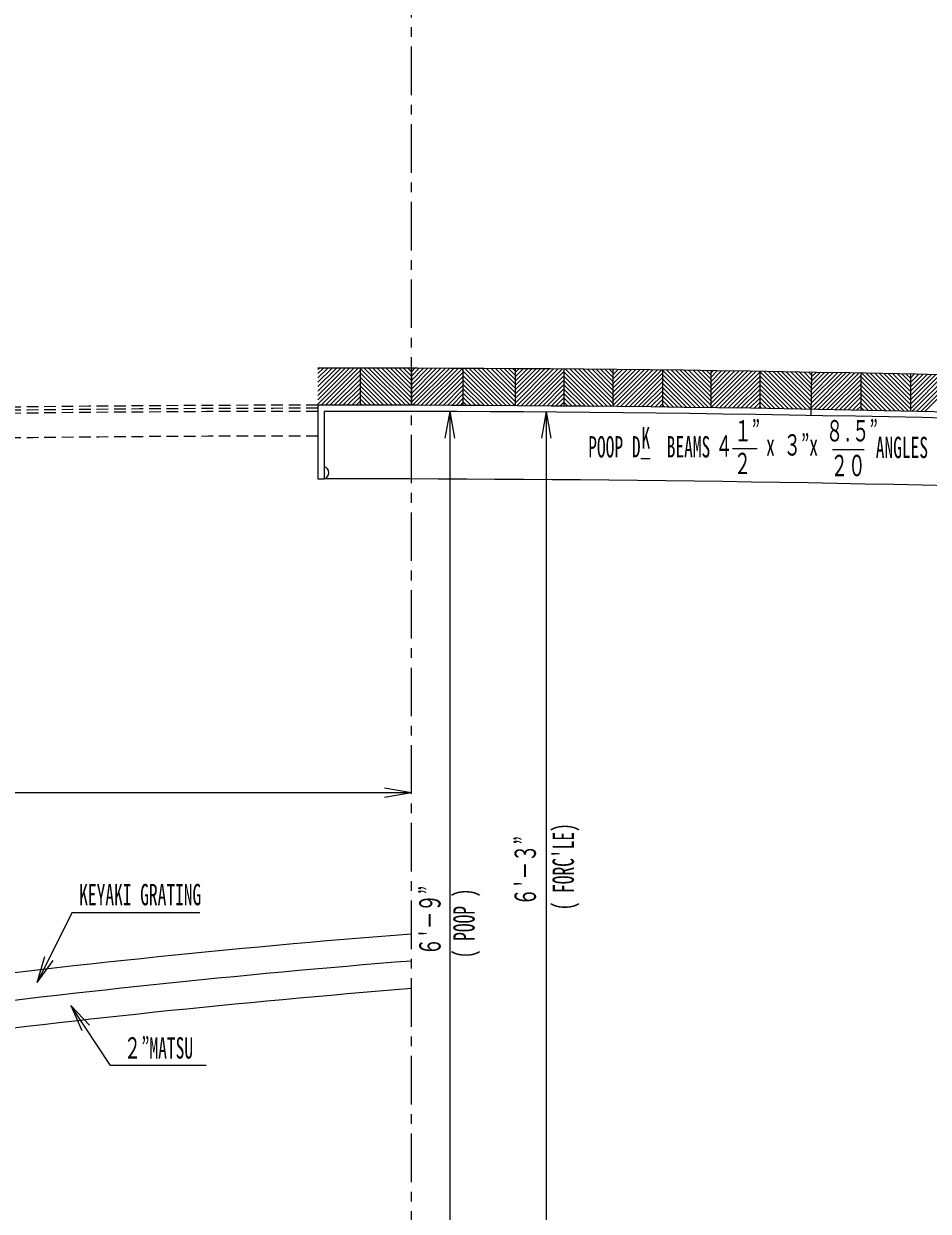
# Model space of a CAD drawing. Units: millimetres, scale not verified. Extents: x -8222 to 8222, y -5815 to 5815.
# Drawn here: x -1087 to 777, y 921 to 3368 of the extents above; entities that cross this region are included whole.
import ezdxf
from ezdxf.enums import TextEntityAlignment as Align

# ---------------------------------------------------------------- set-up
doc = ezdxf.new("R2010")
doc.units = ezdxf.units.MM
doc.header["$LTSCALE"] = 20
doc.linetypes.add('CHAIN1', pattern=[8, 5, -1, 1, -1])
doc.linetypes.add('DASHED1', pattern=[1.8, 1.2, -0.6])
for name, color, linetype, lineweight in [('0-0_0', 3, 'Continuous', 18), ('0-1_芯', 4, 'CHAIN1', 18), ('0-2_寸法', 2, 'Continuous', 18)]:
    doc.layers.add(name, color=color, linetype=linetype, lineweight=lineweight)
doc.styles.add('ＭＳ ゴシック', font='')
doc.styles.get('ＭＳ ゴシック').set_extended_font_data('MS Gothic')

msp = doc.modelspace()

# ---------------------------------------------------------------- linework, layer by layer
at = {"layer": '0-0_0'}
for p, q in [((-480.7, 2620.56), (-442.53, 2658.73)), ((-480.7, 2611.58), (-433.55, 2658.73)), ((-480.7, 2647.5), (-469.48, 2658.72)), ((-480.7, 2638.52), (-460.5, 2658.72)), ((-480.7, 2629.54), (-451.52, 2658.72)), ((-480.7, 2602.6), (-424.58, 2658.72)), ((-480.7, 2593.62), (-415.6, 2658.72)), ((-480.7, 2584.64), (-406.62, 2658.72)), ((-480.7, 2656.48), (-478.47, 2658.71)), ((-474, 2582.36), (-397.65, 2658.71)), ((-465.01, 2582.36), (-393.82, 2653.56)), ((-456.03, 2582.37), (-393.82, 2644.57)), ((-393.81, 2658.55), (-393.87, 2582.35)), ((-326.82, 2582.26), (-393.82, 2649.26)), ((-317.82, 2582.24), (-393.81, 2658.23)), ((-308.82, 2582.22), (-385.3, 2658.7)), ((-299.81, 2582.2), (-376.31, 2658.69)), ((-290.81, 2582.17), (-367.32, 2658.68)), ((-288.2, 2588.54), (-358.32, 2658.67)), ((-288.2, 2597.52), (-349.33, 2658.65)), ((-288.2, 2606.5), (-340.33, 2658.64)), ((-288.2, 2615.48), (-331.34, 2658.62)), ((-288.2, 2624.47), (-322.34, 2658.6)), ((-288.2, 2633.45), (-313.34, 2658.58)), ((-288.2, 2642.43), (-304.34, 2658.56)), ((-288.2, 2651.41), (-295.34, 2658.54)), ((-288.2, 2658.52), (-288.2, 2582.17)), ((-288.2, 2651.41), (-281.11, 2658.5)), ((-288.2, 2642.43), (-272.16, 2658.48)), ((-288.2, 2633.45), (-263.21, 2658.45)), ((-288.2, 2624.47), (-254.25, 2658.42)), ((-288.2, 2615.49), (-245.3, 2658.39)), ((-288.2, 2606.51), (-236.36, 2658.36)), ((-288.2, 2597.53), (-227.41, 2658.32)), ((-288.2, 2588.55), (-218.46, 2658.29)), ((-285.61, 2582.16), (-209.52, 2658.25)), ((-276.66, 2582.13), (-200.58, 2658.22)), ((-267.71, 2582.11), (-191.64, 2658.18)), ((-258.75, 2582.08), (-182.7, 2658.14)), ((-249.8, 2582.05), (-181.89, 2649.97)), ((-181.89, 2657.98), (-181.89, 2581.78)), ((-110.44, 2581.4), (-181.89, 2652.85)), ((-119.47, 2581.46), (-181.89, 2643.87)), ((-101.4, 2581.35), (-178.17, 2658.12)), ((-92.37, 2581.29), (-169.14, 2658.07)), ((-83.33, 2581.24), (-160.12, 2658.03)), ((-74.39, 2581.28), (-151.09, 2657.98)), ((-74.39, 2590.26), (-142.07, 2657.94)), ((-74.39, 2599.24), (-133.04, 2657.89)), ((-74.39, 2608.22), (-124.01, 2657.84)), ((-74.39, 2617.2), (-114.97, 2657.78)), ((-74.39, 2626.18), (-105.94, 2657.73)), ((-74.39, 2635.16), (-96.91, 2657.68)), ((-74.39, 2644.14), (-87.87, 2657.62)), ((-74.39, 2653.12), (-78.83, 2657.56)), ((-74.39, 2649.7), (-66.61, 2657.48)), ((-74.39, 2640.72), (-57.69, 2657.42)), ((-74.39, 2657.38), (-74.39, 2581.18)), ((-74.39, 2631.73), (-48.77, 2657.36)), ((-74.39, 2622.75), (-39.85, 2657.3)), ((-74.39, 2613.77), (-30.93, 2657.23)), ((-74.39, 2604.79), (-22.02, 2657.17)), ((-74.39, 2595.81), (-13.11, 2657.1)), ((-74.39, 2586.83), (-4.2, 2657.03)), ((-71.09, 2581.16), (4.72, 2656.96)), ((-62.17, 2581.1), (13.62, 2656.89)), ((-53.25, 2581.04), (22.53, 2656.82)), ((-44.33, 2580.97), (26.33, 2651.64)), ((26.33, 2656.63), (26.33, 2580.43)), ((97.72, 2579.79), (26.33, 2651.18)), ((106.79, 2579.7), (29.74, 2656.76)), ((115.86, 2579.61), (38.79, 2656.68)), ((124.93, 2579.52), (47.85, 2656.6)), ((127.11, 2586.33), (56.91, 2656.52)), ((127.11, 2595.31), (65.97, 2656.44)), ((127.11, 2604.29), (75.04, 2656.36)), ((127.11, 2613.27), (84.1, 2656.27)), ((127.11, 2622.25), (93.17, 2656.19)), ((127.11, 2631.23), (102.23, 2656.1)), ((127.11, 2640.21), (111.3, 2656.01)), ((127.11, 2649.19), (120.37, 2655.92)), ((127.11, 2653.63), (129.31, 2655.83)), ((127.11, 2644.65), (138.2, 2655.74)), ((127.11, 2655.7), (127.11, 2579.5)), ((127.11, 2635.67), (147.09, 2655.65)), ((127.11, 2626.69), (155.97, 2655.55)), ((127.11, 2617.71), (164.86, 2655.46)), ((127.11, 2608.73), (173.74, 2655.36)), ((127.11, 2599.75), (182.62, 2655.26)), ((127.11, 2590.77), (191.5, 2655.16)), ((127.11, 2581.79), (200.38, 2655.06)), ((133.73, 2579.43), (209.26, 2654.96)), ((142.62, 2579.34), (218.14, 2654.86)), ((151.51, 2579.25), (227.01, 2654.75)), ((160.39, 2579.15), (229.36, 2648.11)), ((306.67, 2577.39), (229.33, 2654.72)), ((229.36, 2654.57), (229.36, 2578.37)), ((297.57, 2577.51), (229.36, 2645.72)), ((315.77, 2577.27), (238.42, 2654.62)), ((324.88, 2577.14), (247.52, 2654.5)), ((328.7, 2582.3), (256.61, 2654.39)), ((328.7, 2591.28), (265.7, 2654.28)), ((328.7, 2600.26), (274.8, 2654.16)), ((328.7, 2609.24), (283.9, 2654.05)), ((328.7, 2618.22), (292.99, 2653.93)), ((328.7, 2627.2), (302.1, 2653.81)), ((328.7, 2636.18), (311.2, 2653.68)), ((328.7, 2645.16), (320.3, 2653.56)), ((328.7, 2648.67), (333.41, 2653.38)), ((328.7, 2653.3), (328.7, 2577.09)), ((328.7, 2639.69), (342.26, 2653.26)), ((328.7, 2630.71), (351.12, 2653.13)), ((328.7, 2621.73), (359.97, 2653.01)), ((328.7, 2612.75), (368.82, 2652.88)), ((328.7, 2603.77), (377.68, 2652.75)), ((328.7, 2594.79), (386.53, 2652.62)), ((328.7, 2585.81), (395.38, 2652.49)), ((328.95, 2577.09), (404.22, 2652.36)), ((337.81, 2576.97), (413.07, 2652.22)), ((346.67, 2576.84), (421.91, 2652.09)), ((355.52, 2576.72), (429.52, 2650.72)), ((429.52, 2651.82), (429.52, 2575.61)), ((498.14, 2574.51), (429.52, 2643.12)), ((507.27, 2574.35), (429.66, 2651.97)), ((516.41, 2574.2), (438.78, 2651.83)), ((525.55, 2574.04), (447.9, 2651.68)), ((534.69, 2573.88), (457.03, 2651.54)), ((535.04, 2582.51), (466.16, 2651.39)), ((535.19, 2591.33), (475.29, 2651.24)), ((535.35, 2600.16), (484.42, 2651.09)), ((535.5, 2608.99), (493.55, 2650.94)), ((535.65, 2617.81), (502.68, 2650.78)), ((535.81, 2626.64), (511.82, 2650.63)), ((535.96, 2635.47), (520.96, 2650.47)), ((536.12, 2644.29), (530.09, 2650.32)), ((536.22, 2650.06), (534.67, 2561.18)), ((534.93, 2576.52), (607.33, 2648.92)), ((535.09, 2585.66), (598.52, 2649.09)), ((535.25, 2594.8), (589.7, 2649.25)), ((535.41, 2603.94), (580.88, 2649.41)), ((535.57, 2613.08), (572.06, 2649.57)), ((535.73, 2622.22), (563.24, 2649.73)), ((535.89, 2631.36), (554.42, 2649.89)), ((536.05, 2640.5), (545.59, 2650.04)), ((536.21, 2649.64), (536.77, 2650.2)), ((541.16, 2573.77), (616.15, 2648.76)), ((549.98, 2573.61), (624.96, 2648.59)), ((558.81, 2573.45), (633.77, 2648.42)), ((567.63, 2573.3), (637.79, 2643.46)), ((637.79, 2648.2), (637.79, 2571.99)), ((717.78, 2570.39), (639.87, 2648.3)), ((726.96, 2570.2), (649.03, 2648.12)), ((736.13, 2570), (658.19, 2647.94)), ((740.14, 2574.97), (667.35, 2647.76)), ((740.14, 2583.95), (676.51, 2647.58)), ((740.14, 2592.93), (685.67, 2647.4)), ((740.14, 2601.91), (694.84, 2647.21)), ((740.14, 2610.89), (704.01, 2647.03)), ((740.14, 2619.87), (713.18, 2646.84)), ((740.14, 2628.86), (722.35, 2646.65)), ((740.14, 2637.84), (731.52, 2646.46)), ((740.14, 2646.14), (740.14, 2569.92)), ((740.14, 2638.04), (748.2, 2646.1)), ((740.14, 2629.06), (756.99, 2645.92)), ((740.14, 2620.08), (765.78, 2645.73)), ((740.14, 2611.1), (774.57, 2645.54)), ((740.14, 2602.12), (783.36, 2645.35)), ((740.14, 2593.14), (792.15, 2645.15)), ((740.14, 2584.16), (800.93, 2644.96)), ((740.14, 2575.18), (809.72, 2644.76)), ((743.78, 2569.84), (818.5, 2644.56)), ((752.57, 2569.66), (827.28, 2644.37)), ((761.36, 2569.47), (836.06, 2644.17)), ((770.16, 2569.28), (844.84, 2643.97)), ((-447.05, 2582.37), (-393.83, 2635.59)), ((-438.07, 2582.37), (-393.84, 2626.6)), ((-353.8, 2582.31), (-393.84, 2622.34)), ((-335.81, 2582.27), (-393.83, 2640.29)), ((-344.81, 2582.29), (-393.83, 2631.32)), ((-240.85, 2582.02), (-181.89, 2640.99)), ((-231.91, 2581.99), (-181.89, 2632.01)), ((-222.96, 2581.95), (-181.89, 2623.02)), ((-128.5, 2581.51), (-181.89, 2634.89)), ((-137.53, 2581.56), (-181.89, 2625.91)), ((-35.41, 2580.91), (26.33, 2642.66)), ((-26.5, 2580.85), (26.33, 2633.68)), ((-17.59, 2580.78), (26.33, 2624.7)), ((88.66, 2579.88), (26.33, 2642.2)), ((79.59, 2579.96), (26.33, 2633.22)), ((70.53, 2580.04), (26.33, 2624.24)), ((169.28, 2579.06), (229.36, 2639.13)), ((178.16, 2578.96), (229.36, 2630.15)), ((187.04, 2578.86), (229.36, 2621.17)), ((288.47, 2577.63), (229.36, 2636.74)), ((279.37, 2577.75), (229.36, 2627.76)), ((270.27, 2577.86), (229.36, 2618.78)), ((364.38, 2576.59), (429.52, 2641.73)), ((373.23, 2576.46), (429.52, 2632.75)), ((382.08, 2576.33), (429.52, 2623.77)), ((489.01, 2574.66), (429.52, 2634.14)), ((479.88, 2574.81), (429.52, 2625.16)), ((576.45, 2573.14), (637.79, 2634.48)), ((585.27, 2572.98), (637.79, 2625.5)), ((708.61, 2570.58), (637.79, 2641.4)), ((699.45, 2570.76), (637.79, 2632.42)), ((690.28, 2570.95), (637.79, 2623.44)), ((-429.09, 2582.37), (-393.85, 2617.61)), ((-420.11, 2582.37), (-393.85, 2608.62)), ((-411.13, 2582.36), (-393.86, 2599.64)), ((-371.79, 2582.33), (-393.86, 2604.4)), ((-380.78, 2582.34), (-393.86, 2595.42)), ((-362.8, 2582.32), (-393.85, 2613.37)), ((-214.01, 2581.92), (-181.89, 2614.04)), ((-205.07, 2581.88), (-181.89, 2605.06)), ((-196.13, 2581.84), (-181.89, 2596.08)), ((-146.56, 2581.6), (-181.89, 2616.93)), ((-155.58, 2581.65), (-181.89, 2607.95)), ((-164.61, 2581.7), (-181.89, 2598.97)), ((-8.67, 2580.71), (26.33, 2615.72)), ((0.24, 2580.64), (26.33, 2606.74)), ((9.15, 2580.57), (26.33, 2597.76)), ((61.47, 2580.13), (26.33, 2615.26)), ((52.41, 2580.21), (26.33, 2606.28)), ((43.35, 2580.29), (26.33, 2597.3)), ((195.92, 2578.76), (229.36, 2612.19)), ((204.8, 2578.66), (229.36, 2603.21)), ((213.68, 2578.55), (229.36, 2594.23)), ((261.18, 2577.98), (229.36, 2609.8)), ((252.09, 2578.09), (229.36, 2600.82)), ((390.93, 2576.2), (429.52, 2614.79)), ((399.78, 2576.07), (429.52, 2605.81)), ((408.62, 2575.94), (429.52, 2596.83)), ((470.75, 2574.96), (429.52, 2616.18)), ((461.62, 2575.11), (429.52, 2607.2)), ((452.49, 2575.25), (429.52, 2598.22)), ((594.09, 2572.81), (637.79, 2616.52)), ((602.9, 2572.65), (637.79, 2607.54)), ((611.72, 2572.48), (637.79, 2598.56)), ((681.12, 2571.13), (637.79, 2614.46)), ((671.95, 2571.32), (637.79, 2605.48)), ((662.79, 2571.5), (637.79, 2596.5)), ((-480.7, 2582.35), (-480.7, 2430.47)), ((-468, 2569.66), (-468, 2430.47)), ((-402.16, 2582.36), (-393.87, 2590.65)), ((-389.77, 2582.35), (-393.87, 2586.45)), ((-187.19, 2581.8), (-181.89, 2587.1)), ((-173.63, 2581.74), (-181.89, 2589.99)), ((18.05, 2580.5), (26.33, 2588.78)), ((34.29, 2580.36), (26.33, 2588.32)), ((222.55, 2578.45), (229.36, 2585.25)), ((242.99, 2578.2), (229.36, 2591.84)), ((233.9, 2578.31), (229.36, 2582.86)), ((417.47, 2575.8), (429.52, 2587.85)), ((426.31, 2575.66), (429.52, 2578.87)), ((443.37, 2575.4), (429.52, 2589.24)), ((434.24, 2575.54), (429.52, 2580.26)), ((620.53, 2572.32), (637.79, 2589.58)), ((629.34, 2572.15), (637.79, 2580.6)), ((653.63, 2571.68), (637.79, 2587.52)), ((644.47, 2571.86), (637.79, 2578.54)), ((-480.7, 2430.47), (-468, 2430.47))]:
    msp.add_line(p, q, dxfattribs=at)
for centre, radius, start, end in [((-439.2, -53200.03), 55858.75, 85.54689, 90.04257), ((-439.2, -53276.31), 55858.68, 85.53793, 90.04257), ((-439.2, -53276.31), 55845.98, 85.53545, 90.02955), ((-471.17, 2443.15), 13.08, 284.04081, 75.95919), ((-439.2, -53415.5), 55845.98, 88.10272, 90.02955), ((1340.86, -19427.28), 20983.19, 94.45273, 97.506), ((1376, -19476.09), 20979.18, 94.54983, 97.46429), ((1374.35, -19532.9), 20978.92, 94.54539, 97.44587)]:
    msp.add_arc(centre, radius, start, end, dxfattribs=at)
at = {"layer": '0-0_0', "color": 1, "linetype": 'DASHED1'}
for radius, start, end in [(55865.03, 90.04257, 91.59069), (55852.33, 90.04258, 91.55199), (55858.68, 90.04257, 91.55181), (55801.53, 90.04258, 91.52662)]:
    msp.add_arc((-439.2, -53282.66), radius, start, end, dxfattribs=at)
at = {"layer": '0-1_芯'}
msp.add_line((-288.2, -4778.57), (-288.2, 4515.32), dxfattribs=at)
at = {"layer": '0-2_寸法'}
for p, q in [((-209.13, 2569.47), (-218.86, 2514.32)), ((-209.13, 2569.47), (-209.13, 525.57)), ((-209.13, 2569.47), (-199.41, 2514.32)), ((-10.28, 2569.47), (-20, 2514.32)), ((-10.28, 2569.47), (-10.28, 525.57)), ((-10.28, 2569.47), (-0.55, 2514.32)), ((184.53, 2472.33), (204.1, 2472.33)), ((424.55, 2492.4), (373.75, 2492.4)), ((645.13, 2490.47), (579.65, 2490.47)), ((-288.2, 1783.61), (-343.35, 1793.33)), ((-288.2, 1783.61), (-2002.7, 1783.61)), ((-288.2, 1783.61), (-343.35, 1773.88)), ((-1059.23, 1392.77), (-1025.97, 1437.82)), ((-989.6, 1345.36), (-967.42, 1293.94))]:
    msp.add_line(p, q, dxfattribs=at)
for points in [[(-724.08, 1536.12), (-987.95, 1536.12), (-1059.23, 1392.77), (-1043.38, 1446.48)], [(-710.87, 1221.85), (-908.34, 1221.85), (-989.6, 1345.36), (-951.17, 1304.63)]]:
    msp.add_lwpolyline(points, dxfattribs=at)

# ---------------------------------------------------------------- texts
at = {"layer": '0-2_寸法', "style": 'ＭＳ ゴシック', "width": 0.6}
for s, p in [('１”', (377.15, 2494.43)), ('８.５”', (565.91, 2494.45)), ('K', (185.9, 2479.9)), ('x ３”x', (442.88, 2465.29)), ('POOP D   BEAMS ', (76.32, 2461.38)), ('４', (338.09, 2462.79)), ('ANGLES', (668.73, 2460.12)), ('２', (376.16, 2427.02)), ('２０', (575.72, 2422.88)), ('KEYAKI GRATING', (-972.56, 1538.69)), ('２”MATSU', (-880.78, 1222.74))]:
    msp.add_text(s, height=43.99, dxfattribs=at).set_placement(p, align=Align.BOTTOM_LEFT)
for s, p in [("( FORC'LE)", (59.88, 1541.36)), ("６'－３”", (-18.31, 1551.16)), ("６'－９”", (-214.73, 1448.63)), ('( POOP )', (-144.61, 1442.62))]:
    msp.add_text(s, height=43.99, rotation=90, dxfattribs=at).set_placement(p, align=Align.BOTTOM_LEFT)

doc.saveas('drawing.dxf')
